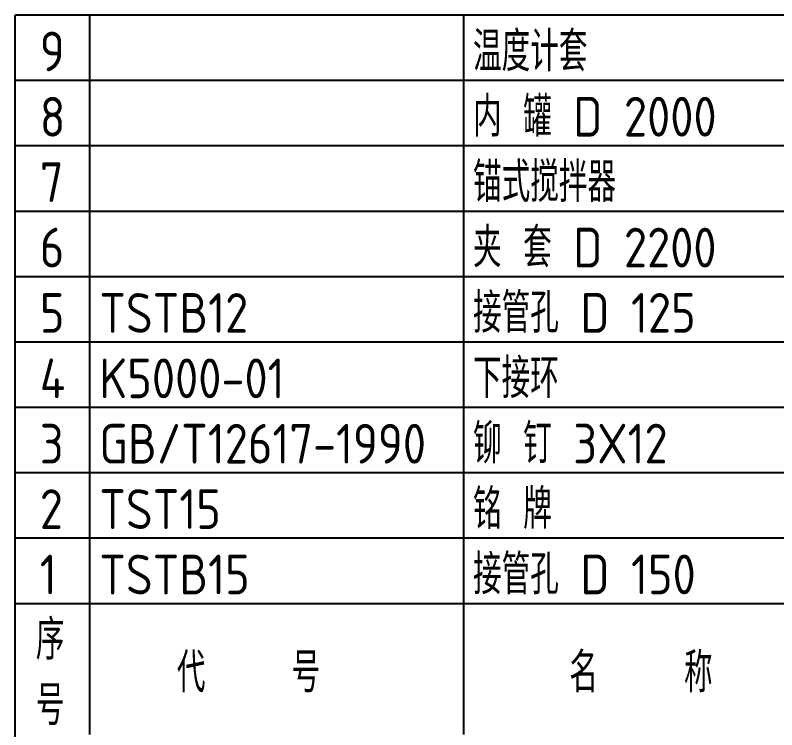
# Model space of a CAD drawing. Extents: x 1363 to 67199, y -3932 to -3338.
# Drawn here: x 1593.2 to 1674.7, y -3865.7 to -3789.2 of the extents above; entities that cross this region are included whole.
import ezdxf

# ---------------------------------------------------------------- set-up
doc = ezdxf.new("R2010")
doc.units = 0
doc.linetypes.add('DASHDOT', pattern=[18, 15, -1, 1, -1])
doc.layers.get('0').update_dxf_attribs({"linetype": 'DASHDOT'})
for name, color, linetype in [('1', 7, 'CONTINUOUS'), ('2', 4, 'CONTINUOUS'), ('9', 134, 'CONTINUOUS')]:
    doc.layers.add(name, color=color, linetype=linetype)
doc.styles.get("Standard").update_dxf_attribs({"font": 'gbenor.shx', "bigfont": 'gbcbig.shx'})

# ---------------------------------------------------------------- blocks, each defined once
blk = doc.blocks.new('Cadt1')
at = {"layer": '1'}
blk.add_line((1593.217, -3922.218), (1593.217, -3789.218), dxfattribs=at)

msp = doc.modelspace()

# ---------------------------------------------------------------- linework, layer by layer
at = {"layer": '1'}
for p, q in [((1601.217, -3866.218), (1601.217, -3789.218)), ((1641.217, -3866.218), (1641.217, -3789.218)), ((1773.217, -3852.218), (1593.217, -3852.218))]:
    msp.add_line(p, q, dxfattribs=at)
at = {"layer": '9'}
for p, q in [((1773.217, -3789.218), (1593.217, -3789.218)), ((1773.217, -3796.218), (1593.217, -3796.218)), ((1773.217, -3803.218), (1593.217, -3803.218)), ((1773.217, -3810.218), (1593.217, -3810.218)), ((1773.217, -3817.218), (1593.217, -3817.218)), ((1773.217, -3824.218), (1593.217, -3824.218)), ((1773.217, -3831.218), (1593.217, -3831.218)), ((1773.217, -3838.218), (1593.217, -3838.218)), ((1773.217, -3845.218), (1593.217, -3845.218))]:
    msp.add_line(p, q, dxfattribs=at)

# ---------------------------------------------------------------- block references
msp.add_blockref('Cadt1', (0, 0))

# ---------------------------------------------------------------- texts
at = {"layer": '2', "char_height": 4.25, "width": 65536, "attachment_point": 7}
for s, insert in [('温度计套', (1642.217, -3795.218)), ('9', (1595.85, -3795.218)), ('8', (1595.85, -3802.218)), ('内 罐 D 2000', (1642.217, -3802.218)), ('锚式搅拌器', (1642.217, -3809.218)), ('7', (1595.85, -3809.218)), ('6', (1595.85, -3816.218)), ('夹 套 D 2200', (1642.217, -3816.218)), ('接管孔 D 125', (1642.217, -3823.218)), ('5', (1595.85, -3823.218)), ('TSTB12', (1602.217, -3823.218)), ('4', (1595.85, -3830.218)), ('K5000-01', (1602.217, -3830.218)), ('下接环', (1642.217, -3830.218)), ('3', (1595.85, -3837.218)), ('GB/T12617-1990', (1602.217, -3837.218)), ('铆 钉 3X12', (1642.217, -3837.218)), ('铭 牌', (1642.217, -3844.218)), ('2', (1595.85, -3844.218)), ('TST15', (1602.217, -3844.218)), ('1', (1595.85, -3851.218)), ('TSTB15', (1602.217, -3851.218)), ('接管孔 D 150', (1642.217, -3851.218)), ('序', (1595.422, -3858.218)), ('代    号', (1610.518, -3861.718)), ('名    称', (1652.518, -3861.718)), ('号', (1595.422, -3865.218))]:
    msp.add_mtext(s, dxfattribs=dict(at, insert=insert))

doc.saveas('drawing.dxf')
